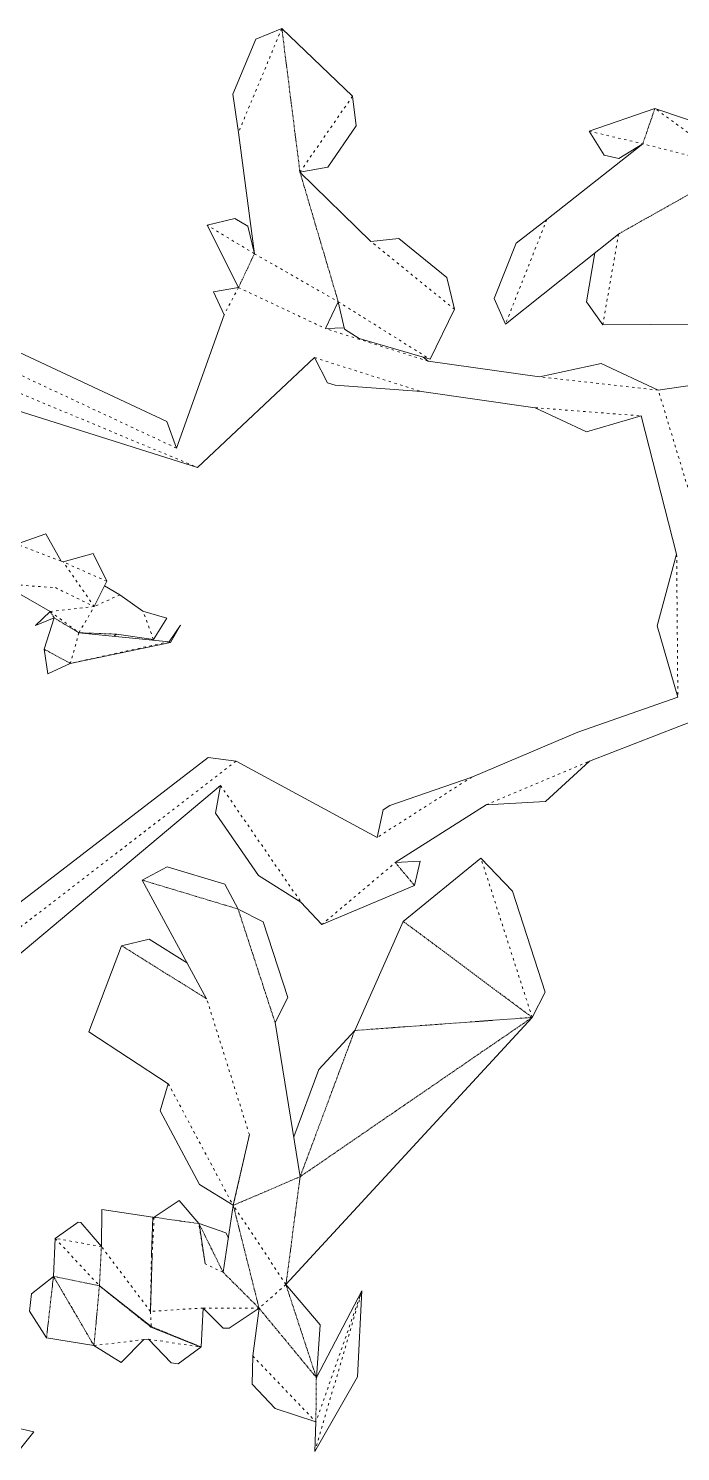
# Model space of a CAD drawing. Extents: x 782 to 1564, y 414 to 838.
# Drawn here: x 1091.7 to 1254.9, y 480.5 to 836.7 of the extents above; entities that cross this region are included whole.
import ezdxf

# ---------------------------------------------------------------- set-up
doc = ezdxf.new("R2010")
doc.units = 0
doc.header["$LTSCALE"] = 0.05
doc.header["$MEASUREMENT"] = 0
doc.linetypes.add('ACAD_ISO03W100', pattern=[30, 12, -18])
doc.linetypes.add('ACAD_ISO12W100', pattern=[21, 12, -3, 0, -3, 0, -3])
for name, color, linetype in [('CutLine', 7, 'Continuous'), ('MountainLine', 7, 'Continuous'), ('ValleyLine', 7, 'Continuous')]:
    doc.layers.add(name, color=color, linetype=linetype)

msp = doc.modelspace()

# ---------------------------------------------------------------- linework, layer by layer
at = {"layer": 'CutLine', "color": 1, "linetype": 'Continuous', "lineweight": 0}
for p, q in [((1148.56122, 834.016278), (1142.833559, 820.27502)), ((1155.100038, 836.707719), (1148.56122, 834.016278)), ((1172.785055, 819.747372), (1155.100038, 836.707719)), ((1142.833559, 820.27502), (1144.240455, 810.65444)), ((1173.705992, 812.297978), (1172.785055, 819.747372)), ((1248.493574, 816.706607), (1232.007698, 810.975616)), ((1264.514377, 811.203305), (1248.493574, 816.706607)), ((1166.591187, 802.03101), (1173.705992, 812.297978)), ((1144.240455, 810.65444), (1148.23842, 780.320011)), ((1232.007698, 810.975616), (1235.752674, 804.977686)), ((1245.456628, 807.865679), (1221.44053, 788.908164)), ((1235.752674, 804.977686), (1239.458699, 804.120703)), ((1239.458699, 804.120703), (1245.456628, 807.865679)), ((1159.633603, 800.76926), (1166.591187, 802.03101)), ((1177.360586, 783.429214), (1159.633603, 800.76926)), ((1143.302896, 789.152499), (1136.436274, 787.464454)), ((1136.436274, 787.464454), (1144.251225, 771.864993)), ((1146.550375, 787.186634), (1143.302896, 789.152499)), ((1148.23842, 780.320011), (1146.550375, 787.186634)), ((1221.44053, 788.908164), (1213.722592, 782.993614)), ((1184.393673, 784.161123), (1177.360586, 783.429214)), ((1196.426375, 774.396766), (1184.393673, 784.161123)), ((1211.054608, 762.664057), (1239.367287, 785.26164)), ((1213.722592, 782.993614), (1208.24531, 769.153113)), ((1233.489334, 780.570189), (1231.380404, 768.278025)), ((1198.330756, 766.412236), (1196.426375, 774.396766)), ((1144.251225, 771.864993), (1138.033643, 770.790326)), ((1138.033643, 770.790326), (1140.663391, 765.054677)), ((1166.033843, 761.592804), (1169.207221, 768.322088)), ((1169.207221, 768.322088), (1170.788655, 761.430131)), ((1192.198708, 753.912647), (1198.330756, 766.412236)), ((1208.24531, 769.153113), (1211.054608, 762.664057)), ((1231.380404, 768.278025), (1235.462919, 762.504545)), ((1126.317853, 738.315126), (1071.296159, 764.086784)), ((1140.663391, 765.054677), (1128.724937, 731.666371)), ((1235.462919, 762.504545), (1259.141971, 762.666023)), ((1170.700243, 761.815432), (1166.033843, 761.592804)), ((1170.788655, 761.430131), (1174.455468, 759.132031)), ((1174.455468, 759.132031), (1192.198708, 753.912647)), ((1134.030009, 726.816873), (1163.267152, 754.333126)), ((1163.267152, 754.333126), (1166.517843, 748.053555)), ((1191.751984, 753.432394), (1190.491969, 754.414705)), ((1219.561344, 749.55094), (1191.751984, 753.432394)), ((1234.998195, 752.851685), (1219.561344, 749.55094)), ((1249.320957, 746.214683), (1234.998195, 752.851685)), ((1166.517843, 748.053555), (1168.424601, 747.447555)), ((1168.424601, 747.447555), (1190.035117, 745.825807)), ((1190.035117, 745.825807), (1218.543468, 741.781505)), ((1259.004512, 747.557423), (1249.320957, 746.214683)), ((1081.147649, 743.492168), (1134.030009, 726.816873)), ((1218.543468, 741.781505), (1231.400125, 735.779048)), ((1128.724937, 731.666371), (1126.317853, 738.315126)), ((1231.400125, 735.779048), (1245.022784, 739.74721)), ((1245.022784, 739.74721), (1253.931284, 705.101479)), ((1096.045136, 710.197409), (1088.655445, 707.674383)), ((1099.856871, 703.382435), (1096.045136, 710.197409)), ((1107.868966, 705.330426), (1100.385375, 703.182279)), ((1111.294812, 698.338841), (1107.868966, 705.330426)), ((1100.385375, 703.182279), (1099.856871, 703.382435)), ((1253.931284, 705.101479), (1249.077385, 687.180918)), ((1108.150982, 691.998137), (1111.294812, 698.338841)), ((1085.113599, 697.702374), (1097.127193, 690.777223)), ((1114.563677, 694.992044), (1110.721415, 697.182371)), ((1120.342144, 690.906174), (1114.563677, 694.992044)), ((1097.127193, 690.777223), (1093.401407, 687.309097)), ((1093.401407, 687.309097), (1098.142126, 689.162464)), ((1098.142126, 689.162464), (1095.605497, 681.344431)), ((1126.342362, 689.08205), (1120.342144, 690.906174)), ((1122.958834, 683.80173), (1126.342362, 689.08205)), ((1126.929395, 683.229403), (1104.313474, 685.471797)), ((1113.151946, 684.595452), (1113.679161, 685.116911)), ((1113.679161, 685.116911), (1122.958834, 683.80173)), ((1129.726385, 687.378175), (1126.929395, 683.229403)), ((1127.249373, 683.030776), (1129.726385, 687.378175)), ((1249.077385, 687.180918), (1254.223153, 669.341974)), ((1095.605497, 681.344431), (1096.504275, 675.176531)), ((1102.154815, 677.807538), (1127.249373, 683.030776)), ((1096.504275, 675.176531), (1102.154815, 677.807538)), ((1254.223153, 669.341974), (1229.155347, 660.571949)), ((1232.135452, 653.325034), (1260.038536, 664.196237)), ((1229.155347, 660.571949), (1202.643436, 649.338089)), ((1136.622739, 654.232748), (1078.026013, 609.164675)), ((1143.63435, 653.317706), (1136.622739, 654.232748)), ((1178.960305, 634.238092), (1143.63435, 653.317706)), ((1221.13943, 643.263285), (1232.135452, 653.325034)), ((1202.643436, 649.338089), (1182.175262, 642.217726)), ((1065.251692, 584.76769), (1139.755079, 647.255969)), ((1139.755079, 647.255969), (1138.475422, 640.301655)), ((1180.48824, 641.142107), (1178.960305, 634.238092)), ((1182.175262, 642.217726), (1180.48824, 641.142107)), ((1183.499529, 627.933099), (1206.258781, 642.416182)), ((1206.258781, 642.416182), (1221.13943, 643.263285)), ((1138.475422, 640.301655), (1149.241146, 624.680506)), ((1126.405852, 626.89801), (1120.172701, 623.559172)), ((1140.813414, 622.541548), (1126.405852, 626.89801)), ((1189.720032, 628.312241), (1183.499529, 627.933099)), ((1204.93691, 629.054161), (1185.511828, 613.234593)), ((1188.295496, 622.245191), (1189.720032, 628.312241)), ((1212.846297, 620.798356), (1204.93691, 629.054161)), ((1120.172701, 623.559172), (1136.279305, 593.855347)), ((1149.241146, 624.680506), (1159.870507, 618.068327)), ((1144.152252, 616.308398), (1140.813414, 622.541548)), ((1165.087835, 612.408607), (1188.295496, 622.245191)), ((1220.99346, 595.48215), (1212.846297, 620.798356)), ((1150.456132, 613.105105), (1144.152252, 616.308398)), ((1159.870507, 618.068327), (1165.087835, 612.408607)), ((1156.627443, 594.18233), (1150.456132, 613.105105)), ((1185.511828, 613.234593), (1173.3367, 585.921658)), ((1114.969334, 607.142873), (1106.796409, 585.548089)), ((1121.857641, 608.740129), (1114.969334, 607.142873)), ((1131.452136, 602.757619), (1121.857641, 608.740129)), ((1217.765572, 589.190827), (1220.99346, 595.48215)), ((1153.42415, 587.878449), (1156.627443, 594.18233)), ((1159.688721, 549.332803), (1153.42415, 587.878449)), ((1156.121389, 522.329504), (1217.765572, 589.190827)), ((1106.796409, 585.548089), (1126.672836, 572.610253)), ((1173.3367, 585.921658), (1164.366424, 576.179913)), ((1164.366424, 576.179913), (1158.069196, 559.297678)), ((1126.672836, 572.610253), (1124.613619, 565.845667)), ((1124.613619, 565.845667), (1134.469329, 547.363616)), ((1142.908858, 542.163439), (1146.978054, 559.850101)), ((1134.469329, 547.363616), (1142.908858, 542.163439)), ((1129.441267, 543.331145), (1123.129889, 539.190837)), ((1134.323141, 537.574154), (1129.441267, 543.331145)), ((1142.956595, 542.152524), (1140.394515, 525.409263)), ((1142.921423, 542.218053), (1142.956595, 542.152524)), ((1104.158034, 537.942114), (1098.368515, 533.882376)), ((1104.75603, 537.83709), (1104.158034, 537.942114)), ((1109.934453, 531.851101), (1104.75603, 537.83709)), ((1110.007095, 541.156238), (1109.934453, 531.851101)), ((1122.8356, 539.200291), (1110.007095, 541.156238)), ((1122.467006, 529.73998), (1122.8356, 539.200291)), ((1123.129889, 539.190837), (1122.825073, 538.930125)), ((1134.390294, 537.524095), (1134.323141, 537.574154)), ((1141.078762, 535.314329), (1134.381521, 537.58302)), ((1134.381521, 537.58302), (1135.880362, 527.516454)), ((1141.713545, 534.029163), (1141.078762, 535.314329)), ((1098.368515, 533.882376), (1097.93797, 524.387171)), ((1122.65216, 529.735409), (1122.210855, 515.612241)), ((1122.646487, 529.553871), (1122.467006, 529.73998)), ((1122.474095, 529.921909), (1122.65216, 529.735409)), ((1097.93797, 524.387171), (1092.406464, 519.98235)), ((1109.447692, 522.011765), (1122.416483, 511.801992)), ((1164.682665, 512.247821), (1156.121389, 522.329504)), ((1175.147676, 520.72565), (1163.740177, 499.055115)), ((1174.040397, 499.223173), (1175.147676, 520.72565)), ((1092.406464, 519.98235), (1091.914321, 515.642095)), ((1134.890654, 506.704779), (1135.410284, 516.459633)), ((1135.410284, 516.459633), (1140.398679, 511.448054)), ((1091.914321, 515.642095), (1096.19553, 509.020451)), ((1141.958854, 511.444437), (1149.399942, 516.4272)), ((1149.399942, 516.4272), (1147.844396, 504.461154)), ((1122.337557, 511.702527), (1122.254252, 511.92971)), ((1134.832159, 506.655603), (1122.337557, 511.702527)), ((1122.416483, 511.801992), (1122.521763, 511.628121)), ((1140.398679, 511.448054), (1141.958854, 511.444437)), ((1163.740177, 499.055115), (1164.682665, 512.247821)), ((1096.19553, 509.020451), (1108.075961, 507.066015)), ((1108.075961, 507.066015), (1114.916907, 502.846313)), ((1114.916907, 502.846313), (1120.573834, 508.556268)), ((1120.573834, 508.556268), (1121.715695, 508.670788)), ((1121.715695, 508.670788), (1127.434648, 502.733474)), ((1129.130866, 502.47287), (1134.832159, 506.655603)), ((1134.780314, 506.676545), (1134.890654, 506.704779)), ((1127.434648, 502.733474), (1129.130866, 502.47287)), ((1147.844396, 504.461154), (1147.68591, 497.391862)), ((1163.338791, 480.540074), (1174.040397, 499.223173)), ((1147.68591, 497.391862), (1153.45956, 491.353398)), ((1153.45956, 491.353398), (1163.626535, 487.955149)), ((1163.626535, 487.955149), (1163.338791, 480.540074)), ((1092.999882, 485.471147), (1087.239056, 486.824649)), ((1089.312041, 480.84309), (1092.999882, 485.471147))]:
    msp.add_line(p, q, dxfattribs=at)
at = {"layer": 'MountainLine', "color": 1, "linetype": 'ACAD_ISO03W100', "lineweight": 0}
for p, q in [((1155.100038, 836.707719), (1144.240455, 810.65444)), ((1159.633603, 800.76926), (1172.785055, 819.747372)), ((1268.853329, 801.846115), (1248.493574, 816.706607)), ((1232.007698, 810.975616), (1245.456628, 807.865679)), ((1268.853329, 801.846115), (1245.456628, 807.865679)), ((1148.23842, 780.320011), (1136.436274, 787.464454)), ((1221.44053, 788.908164), (1211.054608, 762.664057)), ((1239.367287, 785.26164), (1235.462919, 762.504545)), ((1148.23842, 780.320011), (1169.207221, 768.322088)), ((1198.330756, 766.412236), (1177.360586, 783.429214)), ((1128.724937, 731.666371), (1040.666322, 772.912219)), ((1144.251225, 771.864993), (1140.663391, 765.054677)), ((1144.251225, 771.864993), (1166.033843, 761.592804)), ((1034.36234, 768.457818), (1134.030009, 726.816873)), ((1169.207221, 768.322088), (1192.198708, 753.912647)), ((1191.751984, 753.432394), (1166.033843, 761.592804)), ((1163.267152, 754.333126), (1190.035117, 745.825807)), ((1249.320957, 746.214683), (1219.561344, 749.55094)), ((1261.487019, 706.088877), (1249.320957, 746.214683)), ((1218.543468, 741.781505), (1245.022784, 739.74721)), ((1099.856871, 703.382435), (1088.655445, 707.674383)), ((1108.150982, 691.998137), (1100.385375, 703.182279)), ((1111.294812, 698.338841), (1100.385375, 703.182279)), ((1253.931284, 705.101479), (1254.223153, 669.341974)), ((1085.113599, 697.702374), (1098.416871, 696.750031)), ((1098.416871, 696.750031), (1108.150982, 691.998137)), ((1114.563677, 694.992044), (1108.150982, 691.998137)), ((1108.150982, 691.998137), (1097.127193, 690.777223)), ((1104.313474, 685.471797), (1108.150982, 691.998137)), ((1097.127193, 690.777223), (1104.313474, 685.471797)), ((1122.958834, 683.80173), (1120.342144, 690.906174)), ((1104.313474, 685.471797), (1102.154815, 677.807538)), ((1126.929395, 683.229403), (1102.154815, 677.807538)), ((1127.249373, 683.030776), (1126.929395, 683.229403)), ((1143.63435, 653.317706), (1058.013233, 587.464559)), ((1206.258781, 642.416182), (1232.135452, 653.325034)), ((1202.643436, 649.338089), (1178.960305, 634.238092)), ((1139.755079, 647.255969), (1159.870507, 618.068327)), ((1165.087835, 612.408607), (1183.499529, 627.933099)), ((1217.765572, 589.190827), (1204.93691, 629.054161)), ((1146.978054, 559.850101), (1136.279305, 593.855347)), ((1126.672836, 572.610253), (1142.908858, 542.163439)), ((1146.978054, 559.850101), (1142.956595, 542.152524)), ((1156.121389, 522.329504), (1142.956595, 542.152524)), ((1123.129889, 539.190837), (1122.65216, 529.735409)), ((1135.880362, 527.516454), (1134.323141, 537.574154)), ((1109.934453, 531.851101), (1098.368515, 533.882376)), ((1098.368515, 533.882376), (1109.447692, 522.011765)), ((1122.210855, 515.612241), (1109.934453, 531.851101)), ((1122.210855, 515.612241), (1122.467006, 529.73998)), ((1140.394515, 525.409263), (1135.880362, 527.516454)), ((1156.121389, 522.329504), (1149.399942, 516.4272)), ((1163.338791, 480.540074), (1175.147676, 520.72565)), ((1175.147676, 520.72565), (1163.626535, 487.955149)), ((1135.410284, 516.459633), (1122.210855, 515.612241)), ((1135.410284, 516.459633), (1149.399942, 516.4272)), ((1122.210855, 515.612241), (1122.416483, 511.801992)), ((1108.075961, 507.066015), (1120.573834, 508.556268)), ((1121.715695, 508.670788), (1134.832159, 506.655603)), ((1147.844396, 504.461154), (1163.626535, 487.955149))]:
    msp.add_line(p, q, dxfattribs=at)
at = {"layer": 'ValleyLine', "color": 1, "linetype": 'ACAD_ISO12W100', "lineweight": 0}
for p, q in [((1159.633603, 800.76926), (1155.100038, 836.707719)), ((1245.456628, 807.865679), (1248.493574, 816.706607)), ((1239.367287, 785.26164), (1268.853329, 801.846115)), ((1169.207221, 768.322088), (1159.633603, 800.76926)), ((1144.251225, 771.864993), (1148.23842, 780.320011)), ((1097.127193, 690.777223), (1098.142126, 689.162464)), ((1098.142126, 689.162464), (1104.313474, 685.471797)), ((1104.313474, 685.471797), (1113.679161, 685.116911)), ((1095.605497, 681.344431), (1102.154815, 677.807538)), ((1188.295496, 622.245191), (1183.499529, 627.933099)), ((1144.152252, 616.308398), (1120.172701, 623.559172)), ((1153.42415, 587.878449), (1144.152252, 616.308398)), ((1185.511828, 613.234593), (1217.765572, 589.190827)), ((1136.279305, 593.855347), (1114.969334, 607.142873)), ((1159.688721, 549.332803), (1217.765572, 589.190827)), ((1217.765572, 589.190827), (1173.3367, 585.921658)), ((1173.3367, 585.921658), (1159.688721, 549.332803)), ((1159.688721, 549.332803), (1142.956595, 542.152524)), ((1159.688721, 549.332803), (1156.121389, 522.329504)), ((1142.956595, 542.152524), (1149.399942, 516.4272)), ((1134.323141, 537.574154), (1123.129889, 539.190837)), ((1140.394515, 525.409263), (1134.381521, 537.58302)), ((1109.447692, 522.011765), (1109.934453, 531.851101)), ((1097.93797, 524.387171), (1096.19553, 509.020451)), ((1109.447692, 522.011765), (1097.93797, 524.387171)), ((1097.93797, 524.387171), (1108.075961, 507.066015)), ((1149.399942, 516.4272), (1140.394515, 525.409263)), ((1108.075961, 507.066015), (1109.447692, 522.011765)), ((1122.337557, 511.702527), (1109.447692, 522.011765)), ((1163.740177, 499.055115), (1156.121389, 522.329504)), ((1149.399942, 516.4272), (1163.740177, 499.055115)), ((1122.416483, 511.801992), (1134.890654, 506.704779)), ((1163.740177, 499.055115), (1163.626535, 487.955149))]:
    msp.add_line(p, q, dxfattribs=at)

doc.saveas('drawing.dxf')
